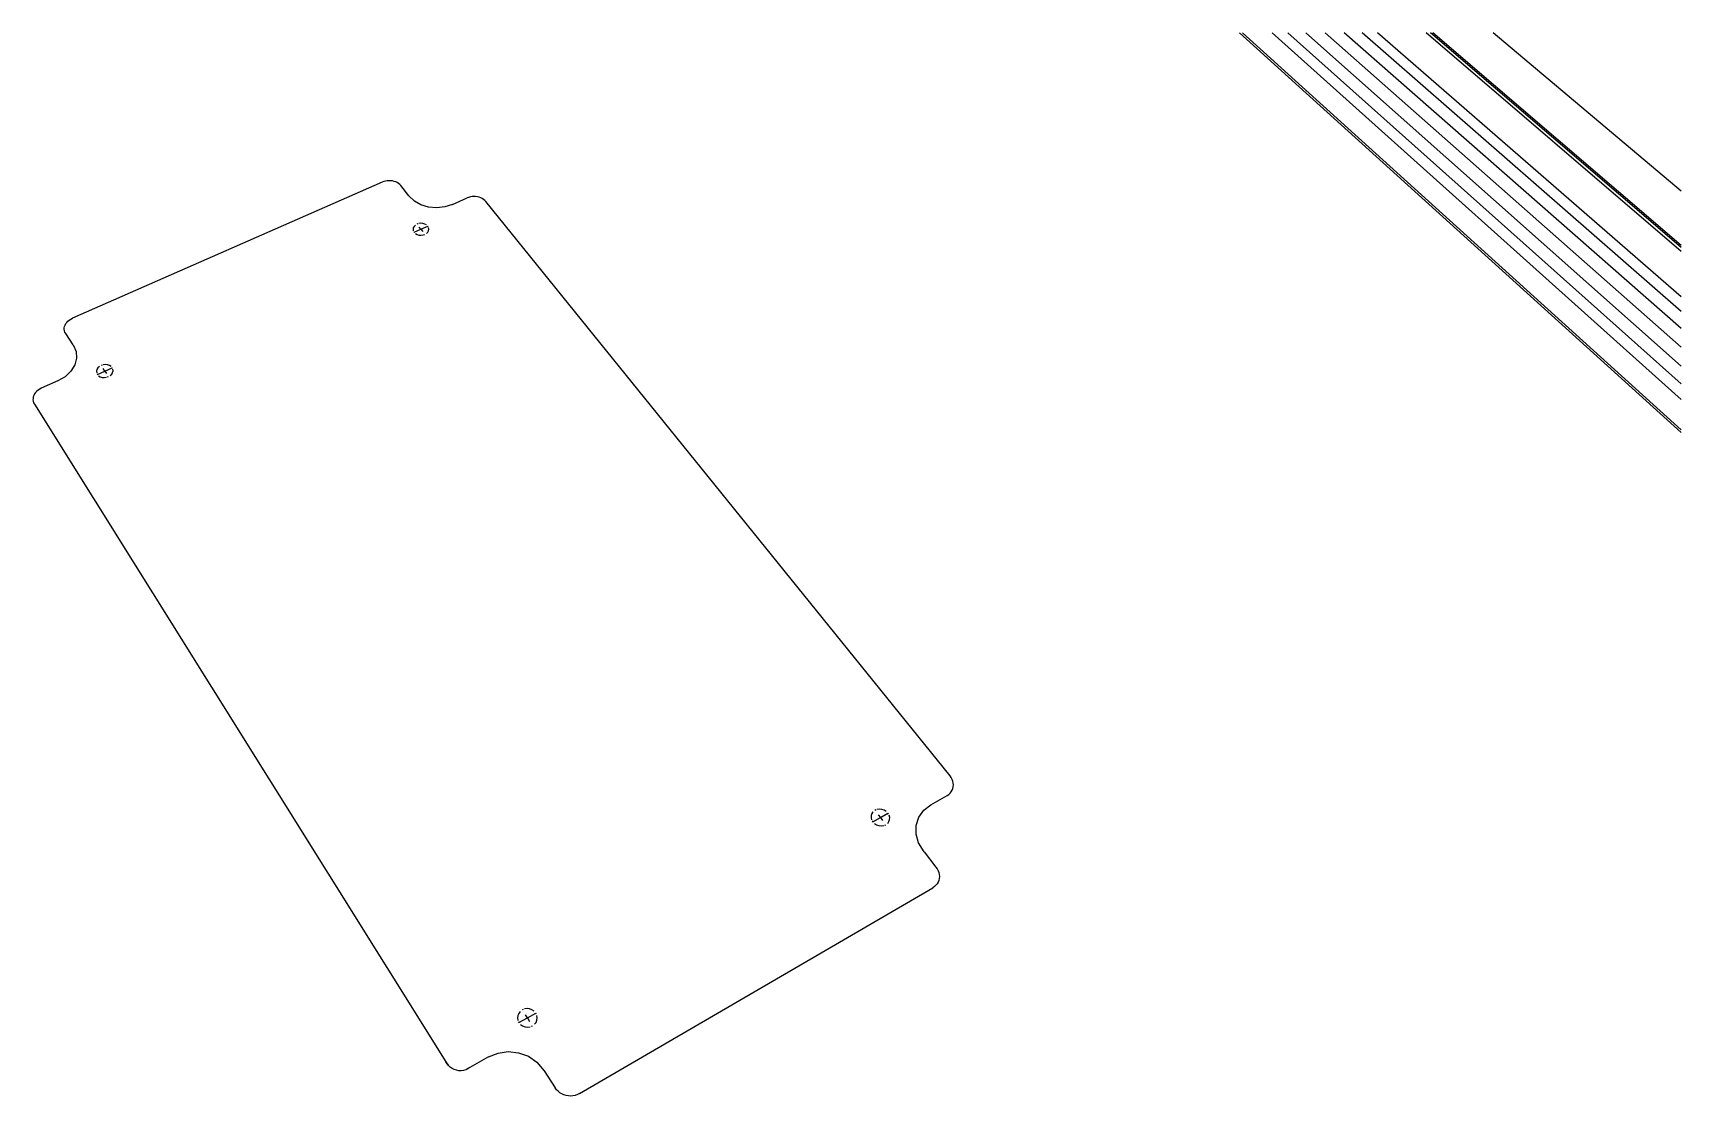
# Model space of a CAD drawing. Extents: x -82 to 237, y -76 to 130.
import ezdxf

# ---------------------------------------------------------------- set-up
doc = ezdxf.new("R2010")
doc.units = 0
doc.header["$MEASUREMENT"] = 0
doc.layers.get('0').update_dxf_attribs({"linetype": 'CONTINUOUS'})

msp = doc.modelspace()

# ---------------------------------------------------------------- linework, layer by layer
for p, q in [((236.69, 52.31), (151.3, 129.59)), ((236.69, 52.87), (151.85, 129.59)), ((236.69, 58.72), (157.61, 129.59)), ((236.69, 61.72), (160.61, 129.59)), ((236.69, 65.17), (164.09, 129.59)), ((236.69, 68.83), (167.82, 129.59)), ((236.69, 72.44), (171.55, 129.59)), ((236.69, 75.76), (175.01, 129.59)), ((236.69, 78.56), (177.96, 129.59)), ((236.69, 87.35), (187.39, 129.59)), ((236.69, 88.09), (188.2, 129.59)), ((236.69, 88.51), (188.66, 129.59)), ((236.69, 99.03), (200.35, 129.59)), ((-14.57, 100.76), (-74.49, 74.43)), ((-14.26, 100.87), (-14.57, 100.76)), ((-13.94, 100.96), (-14.26, 100.87)), ((-13.6, 101.01), (-13.94, 100.96)), ((-13.25, 101.03), (-13.6, 101.01)), ((-12.91, 101.02), (-13.25, 101.03)), ((-12.57, 100.98), (-12.91, 101.02)), ((-12.25, 100.9), (-12.57, 100.98)), ((-11.94, 100.79), (-12.25, 100.9)), ((-11.65, 100.65), (-11.94, 100.79)), ((-11.39, 100.48), (-11.65, 100.65)), ((-11.16, 100.29), (-11.39, 100.48)), ((-10.97, 100.08), (-11.16, 100.29)), ((-9.4, 98.08), (-10.97, 100.08)), ((-8.32, 97.05), (-9.4, 98.08)), ((-7.06, 96.35), (-8.32, 97.05)), ((-5.59, 95.91), (-7.06, 96.35)), ((-4.02, 95.77), (-5.59, 95.91)), ((-2.45, 95.94), (-4.02, 95.77)), ((-0.99, 96.41), (-2.45, 95.94)), ((-0.99, 96.41), (1.85, 97.68)), ((2.16, 97.8), (1.85, 97.68)), ((2.49, 97.89), (2.16, 97.8)), ((2.82, 97.94), (2.49, 97.89)), ((3.17, 97.96), (2.82, 97.94)), ((3.51, 97.95), (3.17, 97.96)), ((3.86, 97.9), (3.51, 97.95)), ((4.19, 97.82), (3.86, 97.9)), ((4.5, 97.71), (4.19, 97.82)), ((4.79, 97.57), (4.5, 97.71)), ((5.06, 97.41), (4.79, 97.57)), ((5.29, 97.21), (5.06, 97.41)), ((5.49, 97), (5.29, 97.21)), ((95.29, -14.05), (5.49, 97)), ((-7.65, 92.69), (-7.84, 92.63)), ((-7.08, 92.79), (-7.47, 92.74)), ((-6.68, 92.75), (-7.08, 92.79)), ((-6.31, 92.64), (-6.68, 92.75)), ((-6, 92.46), (-6.31, 92.64)), ((-8.54, 91.92), (-8.59, 91.62)), ((-8.59, 91.62), (-8.54, 91.32)), ((-8.39, 92.2), (-8.54, 91.92)), ((-8.46, 91.19), (-8.39, 91.05)), ((-8.15, 92.44), (-8.39, 92.2)), ((-8.39, 91.05), (-7.07, 91.64)), ((-8.14, 90.81), (-7.82, 90.63)), ((-7.82, 90.63), (-7.45, 90.52)), ((-7.45, 90.52), (-7.06, 90.49)), ((-7.07, 91.64), (-7.4, 92.07)), ((-7.07, 91.64), (-5.75, 92.23)), ((-7.07, 91.64), (-6.73, 91.21)), ((-7.06, 90.49), (-6.66, 90.53)), ((-6.48, 90.59), (-6.29, 90.65)), ((-5.98, 90.84), (-5.74, 91.08)), ((-5.67, 92.09), (-5.75, 92.23)), ((-5.74, 91.08), (-5.59, 91.36)), ((-5.54, 91.66), (-5.59, 91.95)), ((-5.59, 91.36), (-5.54, 91.66)), ((-75.9, 73.12), (-75.76, 73.39)), ((-75.76, 73.39), (-75.58, 73.64)), ((-75.58, 73.64), (-75.35, 73.88)), ((-75.35, 73.88), (-75.1, 74.09)), ((-75.1, 74.09), (-74.81, 74.27)), ((-74.81, 74.27), (-74.49, 74.43)), ((-76.06, 72.29), (-76.05, 72.57)), ((-76.01, 72.02), (-76.06, 72.29)), ((-76.05, 72.57), (-76, 72.85)), ((-75.92, 71.75), (-76.01, 72.02)), ((-76, 72.85), (-75.9, 73.12)), ((-75.79, 71.5), (-75.92, 71.75)), ((-74.37, 69.31), (-75.79, 71.5)), ((-74.37, 69.31), (-73.79, 67.99)), ((-73.79, 67.99), (-73.7, 66.7)), ((-74.79, 64.18), (-75.91, 63.13)), ((-74.04, 65.4), (-74.79, 64.18)), ((-73.7, 66.7), (-74.04, 65.4)), ((-69.73, 64.53), (-69.82, 64.21)), ((-69.82, 64.21), (-69.79, 63.88)), ((-69.55, 64.84), (-69.73, 64.53)), ((-69.66, 63.58), (-68.22, 64.22)), ((-69.27, 65.1), (-69.55, 64.84)), ((-68.72, 65.37), (-68.92, 65.3)), ((-68.11, 65.48), (-68.53, 65.43)), ((-68.22, 64.22), (-68.53, 64.7)), ((-68.22, 64.22), (-66.78, 64.87)), ((-68.22, 64.22), (-67.91, 63.75)), ((-67.7, 65.44), (-68.11, 65.48)), ((-67.33, 65.32), (-67.7, 65.44)), ((-67.01, 65.12), (-67.33, 65.32)), ((-66.89, 63.61), (-66.7, 63.92)), ((-66.72, 64.72), (-66.78, 64.87)), ((-66.7, 63.92), (-66.62, 64.24)), ((-66.62, 64.24), (-66.65, 64.57)), ((-80.82, 60.72), (-81.12, 60.53)), ((-80.5, 60.89), (-80.82, 60.72)), ((-77.32, 62.31), (-80.5, 60.89)), ((-75.91, 63.13), (-77.32, 62.31)), ((-69.72, 63.73), (-69.66, 63.58)), ((-69.43, 63.32), (-69.11, 63.13)), ((-69.11, 63.13), (-68.74, 63)), ((-68.74, 63), (-68.33, 62.97)), ((-68.33, 62.97), (-67.91, 63.01)), ((-67.71, 63.08), (-67.51, 63.15)), ((-67.17, 63.35), (-66.89, 63.61)), ((-82.11, 58.94), (-82.12, 58.65)), ((-82.12, 58.65), (-82.08, 58.37)), ((-82.06, 59.23), (-82.11, 58.94)), ((-82.08, 58.37), (-81.99, 58.09)), ((-81.95, 59.52), (-82.06, 59.23)), ((-81.99, 58.09), (-81.85, 57.83)), ((-81.81, 59.8), (-81.95, 59.52)), ((-81.85, 57.83), (-2.22, -69.33)), ((-81.61, 60.06), (-81.81, 59.8)), ((-81.38, 60.31), (-81.61, 60.06)), ((-81.12, 60.53), (-81.38, 60.31)), ((95.52, -14.38), (95.29, -14.05)), ((95.7, -14.72), (95.52, -14.38)), ((95.83, -15.07), (95.7, -14.72)), ((95.91, -15.43), (95.83, -15.07)), ((95.94, -15.79), (95.91, -15.43)), ((95.91, -16.15), (95.94, -15.79)), ((91.55, -19.66), (94.7, -17.86)), ((94.7, -17.86), (95.02, -17.65)), ((95.02, -17.65), (95.29, -17.41)), ((95.29, -17.41), (95.52, -17.13)), ((95.52, -17.13), (95.7, -16.83)), ((95.7, -16.83), (95.83, -16.5)), ((95.83, -16.5), (95.91, -16.15)), ((80.01, -21.71), (80, -22.13)), ((80, -22.13), (80.11, -22.54)), ((80.14, -21.32), (80.01, -21.71)), ((80.38, -20.98), (80.14, -21.32)), ((80.34, -22.93), (81.8, -22.1)), ((80.93, -20.64), (80.72, -20.72)), ((81.6, -20.49), (81.14, -20.55)), ((81.39, -21.57), (81.8, -22.1)), ((82.07, -20.54), (81.6, -20.49)), ((81.8, -22.1), (83.26, -21.28)), ((81.8, -22.1), (82.23, -22.65)), ((82.52, -20.7), (82.07, -20.54)), ((82.93, -20.95), (82.52, -20.7)), ((83.38, -21.47), (83.26, -21.28)), ((83.61, -22.08), (83.49, -21.66)), ((83.6, -22.5), (83.61, -22.08)), ((88.73, -23.62), (89.24, -22.05)), ((89.24, -22.05), (90.2, -20.7)), ((90.2, -20.7), (91.55, -19.66)), ((80.23, -22.74), (80.34, -22.93)), ((80.67, -23.26), (81.08, -23.51)), ((81.08, -23.51), (81.54, -23.67)), ((81.54, -23.67), (82.01, -23.72)), ((82.01, -23.72), (82.47, -23.66)), ((82.68, -23.57), (82.89, -23.49)), ((83.23, -23.23), (83.47, -22.89)), ((83.47, -22.89), (83.6, -22.5)), ((88.72, -25.31), (88.73, -23.62)), ((89.2, -27), (88.72, -25.31)), ((90.25, -28.75), (89.2, -27)), ((90.25, -28.75), (92.56, -31.68)), ((92.56, -31.68), (92.79, -32.02)), ((92.78, -34.91), (92.55, -35.2)), ((92.97, -34.59), (92.78, -34.91)), ((92.79, -32.02), (92.98, -32.38)), ((93.11, -34.25), (92.97, -34.59)), ((92.98, -32.38), (93.11, -32.75)), ((93.11, -32.75), (93.19, -33.13)), ((93.19, -33.88), (93.11, -34.25)), ((93.19, -33.13), (93.22, -33.51)), ((93.22, -33.51), (93.19, -33.88)), ((23.58, -75.49), (91.94, -35.68)), ((92.26, -35.46), (91.94, -35.68)), ((92.55, -35.2), (92.26, -35.46)), ((11.66, -60.4), (11.61, -60.86)), ((11.84, -59.97), (11.66, -60.4)), ((12.13, -59.59), (11.84, -59.97)), ((12.74, -59.21), (12.51, -59.3)), ((13.46, -59.05), (12.97, -59.12)), ((13.52, -60.84), (13.13, -60.25)), ((13.95, -59.11), (13.46, -59.05)), ((13.52, -60.84), (15.13, -59.92)), ((14.41, -59.28), (13.95, -59.11)), ((14.82, -59.56), (14.41, -59.28)), ((15.23, -60.13), (15.13, -59.92)), ((15.42, -60.81), (15.34, -60.35)), ((11.61, -60.86), (11.69, -61.33)), ((11.79, -61.54), (11.9, -61.76)), ((11.9, -61.76), (13.52, -60.84)), ((12.21, -62.12), (12.61, -62.4)), ((12.61, -62.4), (13.08, -62.58)), ((13.08, -62.58), (13.58, -62.63)), ((13.52, -60.84), (13.95, -61.51)), ((13.58, -62.63), (14.07, -62.56)), ((14.29, -62.47), (14.52, -62.38)), ((14.91, -62.08), (15.2, -61.71)), ((15.2, -61.71), (15.37, -61.27)), ((15.37, -61.27), (15.42, -60.81)), ((-2.22, -69.33), (-1.81, -69.97)), ((-2.01, -69.72), (-2.22, -69.33)), ((-1.81, -69.97), (-2.01, -69.72)), ((-1.74, -70.07), (-1.81, -69.97)), ((-1.41, -70.38), (-1.74, -70.07)), ((6.01, -68.38), (2.4, -70.44)), ((6.01, -68.38), (7.85, -67.63)), ((7.85, -67.63), (9.83, -67.35)), ((9.83, -67.35), (11.83, -67.57)), ((11.83, -67.57), (13.71, -68.27)), ((13.71, -68.27), (15.34, -69.41)), ((15.34, -69.41), (16.77, -71.09)), ((-1.04, -70.64), (-1.41, -70.38)), ((-0.64, -70.84), (-1.04, -70.64)), ((-0.2, -70.98), (-0.64, -70.84)), ((0.25, -71.06), (-0.2, -70.98)), ((0.72, -71.06), (0.25, -71.06)), ((1.17, -71), (0.72, -71.06)), ((1.61, -70.88), (1.17, -71)), ((1.73, -70.82), (1.61, -70.88)), ((2.4, -70.44), (1.73, -70.82)), ((2.03, -70.69), (1.73, -70.82)), ((2.4, -70.44), (2.03, -70.69)), ((16.77, -71.09), (18.9, -74.37)), ((19.16, -74.72), (18.9, -74.37)), ((19.46, -75.03), (19.16, -74.72)), ((19.81, -75.31), (19.46, -75.03)), ((20.19, -75.54), (19.81, -75.31)), ((20.59, -75.72), (20.19, -75.54)), ((21.02, -75.85), (20.59, -75.72)), ((21.46, -75.93), (21.02, -75.85)), ((21.9, -75.95), (21.46, -75.93)), ((22.34, -75.91), (21.9, -75.95)), ((22.78, -75.82), (22.34, -75.91)), ((23.19, -75.68), (22.78, -75.82)), ((23.58, -75.49), (23.19, -75.68))]:
    msp.add_line(p, q)

doc.saveas('drawing.dxf')
